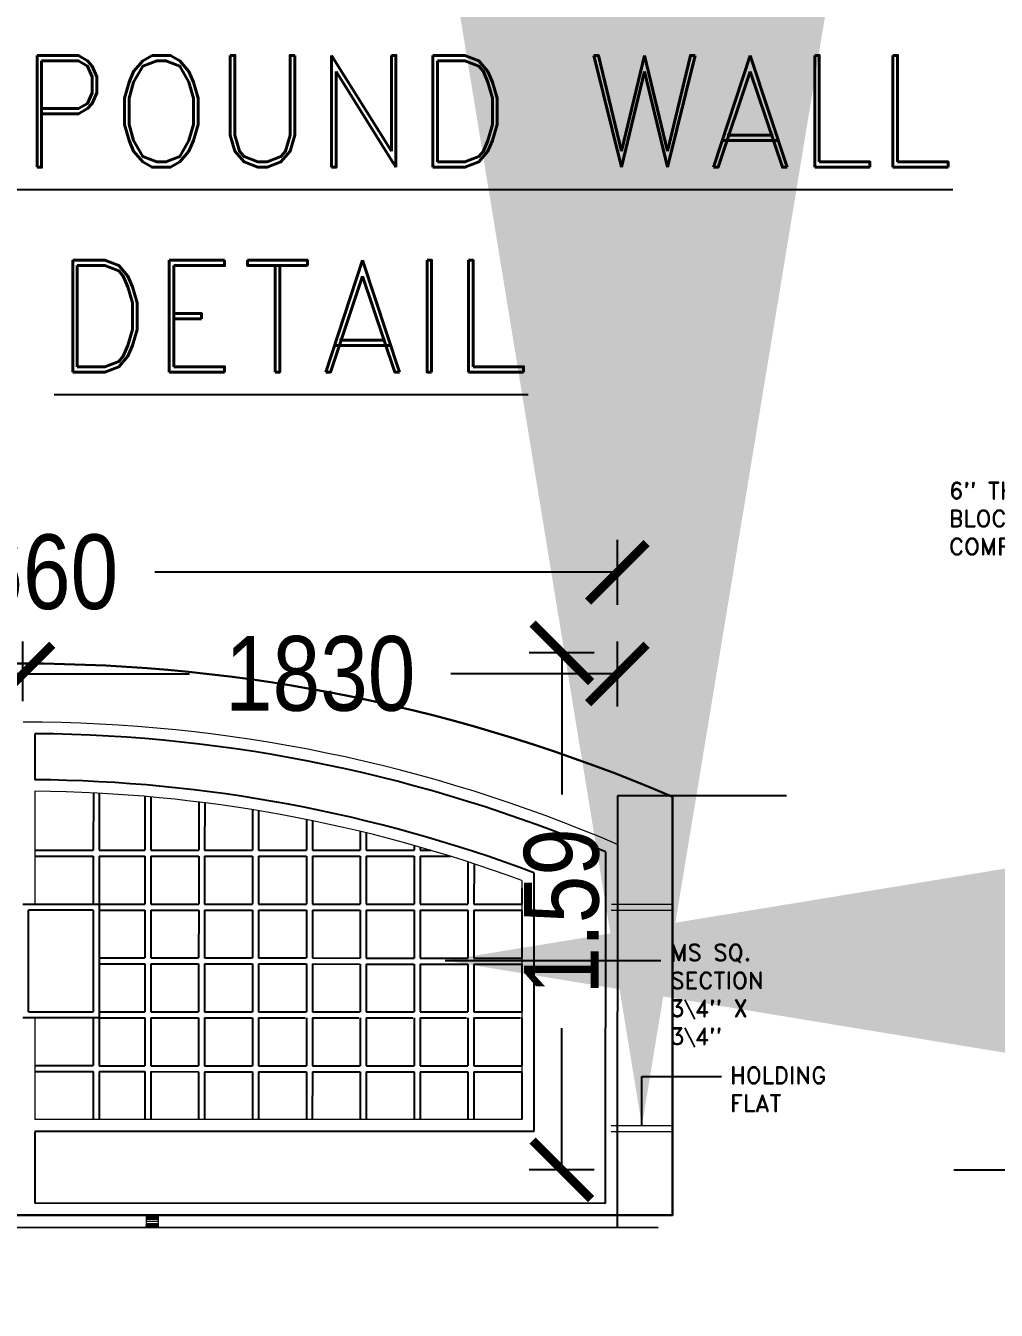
# Model space of a CAD drawing. Header units: metres. Extents: x 144 to 1259, y -1474 to -210.
# Drawn here: x 1184.001 to 1186.989, y -1197.182 to -1193.226 of the extents above; entities that cross this region are included whole.
import ezdxf

# ---------------------------------------------------------------- set-up
doc = ezdxf.new("R2010")
doc.units = ezdxf.units.M
doc.linetypes.add('HIDDEN', pattern=[9.525, 6.35, -3.175])
for name, color, linetype, lineweight in [('BEAMl', 6, 'HIDDEN', 13), ('PAV', 21, 'Continuous', 13), ('TEXT', 4, 'Continuous', 18), ('WIN', 12, 'Continuous', 18)]:
    doc.layers.add(name, color=color, linetype=linetype, lineweight=lineweight)
for name, color, linetype in [('DIM', 8, 'Continuous'), ('hatch', 8, 'Continuous'), ('MAIN_GATE', 57, 'Continuous'), ('wall', 2, 'Continuous')]:
    doc.layers.add(name, color=color, linetype=linetype)
doc.styles.add('ROMAND', font='ROMAND.SHX')
doc.styles.add('RS1', font='romans.shx', dxfattribs={"width": 0.75})
doc.styles.add('STYLE1', font='swissck.ttf', dxfattribs={"height": 0.23})
doc.styles.add('T', font='ROMAND.shx', dxfattribs={"width": 0.9, "height": 10})
doc.dimstyles.new('DIM-25', dxfattribs={"dimscale": 0.25, "dimtxt": 200, "dimasz": 100, "dimexe": 25, "dimexo": 25, "dimgap": 35, "dimtad": 1, "dimdec": 0, "dimrnd": 5, "dimzin": 0, "dimdsep": 46, "dimtxsty": 'RS1', "dimblk": 'ARCHTICK', "dimcen": 100, "dimdle": 25, "dimclrd": 8, "dimclre": 8, "dimclrt": 4, "dimadec": 0, "dimazin": 0, "dimtfac": 0.5, "dimtdec": 0, "dimtmove": 1, "dimatfit": 0, "dimfxl": 0, "dimfrac": 1, "dimtolj": 1, "dimtzin": 0, "dimarcsym": 0})
doc.dimstyles.get("Standard").update_dxf_attribs({"dimtxt": 0.23, "dimasz": 0.18, "dimexe": 0.1, "dimexo": 0, "dimgap": 0.09, "dimtad": 0, "dimzin": 0, "dimdsep": 46, "dimtxsty": 'STYLE1', "dimblk": 'ARCHTICK', "dimcen": 0.09, "dimadec": 0, "dimazin": 0, "dimtfac": 1, "dimtofl": 0, "dimtmove": 2, "dimatfit": 3, "dimfxl": 0, "dimtolj": 1, "dimtzin": 0, "dimarcsym": 0})

# ---------------------------------------------------------------- blocks, each defined once
blk = doc.blocks.new('_ArchTick')
at = {"color": 0, "const_width": 0.15}
blk.add_lwpolyline([(-0.5, -0.5), (0.5, 0.5)], dxfattribs=at)
blk = doc.blocks.new('*D146')
at = {"layer": 'Defpoints', "color": 0}
for p in [(1181.9927, -1196.8883), (1185.992, -1196.8887), (1185.992, -1197.742)]:
    blk.add_point(p, dxfattribs=at)
at = {"layer": 'MAIN_GATE', "color": 0, "lineweight": -2}
for p, q in [((1181.9927, -1197.642), (1181.9927, -1197.842)), ((1185.992, -1197.642), (1185.992, -1197.842)), ((1181.9927, -1197.742), (1183.626, -1197.742)), ((1185.992, -1197.742), (1184.3586, -1197.742))]:
    blk.add_line(p, q, dxfattribs=at)
at = {"layer": 'MAIN_GATE', "color": 0, "lineweight": -2, "xscale": 0.18, "yscale": 0.18, "zscale": 0.18, "rotation": 180}
blk.add_blockref('_ArchTick', (1181.9927, -1197.742), dxfattribs=at)
at = {"layer": 'MAIN_GATE', "color": 0, "lineweight": -2, "xscale": 0.18, "yscale": 0.18, "zscale": 0.18}
blk.add_blockref('_ArchTick', (1185.992, -1197.742), dxfattribs=at)
at = {"layer": 'MAIN_GATE', "color": 0, "lineweight": 30, "insert": (1183.9923, -1197.742), "char_height": 0.23, "attachment_point": 5, "style": 'STYLE1'}
blk.add_mtext('\\A1;4.00', dxfattribs=at)
blk = doc.blocks.new('A$C5E5B5529')
at = {"layer": 'wall'}
blk.add_line((116.3, 435.8), (5040.6, 435.8), dxfattribs=at)
at = {"layer": 'TEXT', "insert": (99.7, 2749.6), "char_height": 56.338, "width": 743.128, "attachment_point": 1, "style": 'ROMAND'}
blk.add_mtext('6" THK.  HOLLOW BLOCK COMPOUND WALL', dxfattribs=at)
blk = doc.blocks.new('*D288')
at = {"layer": 'Defpoints', "color": 0}
for p in [(1185.6516, -1195.1571), (1187.793, -1195.1571), (1185.9627, -1196.749)]:
    blk.add_point(p, dxfattribs=at)
at = {"layer": 'MAIN_GATE', "color": 0, "lineweight": -2}
for p, q in [((1185.7516, -1195.1571), (1185.5516, -1195.1571)), ((1185.6516, -1195.1571), (1185.6516, -1195.5931)), ((1185.6516, -1196.749), (1185.6516, -1196.313)), ((1185.7516, -1196.749), (1185.5516, -1196.749))]:
    blk.add_line(p, q, dxfattribs=at)
at = {"layer": 'MAIN_GATE', "color": 0, "lineweight": -2, "xscale": 0.18, "yscale": 0.18, "zscale": 0.18}
for p, rotation in [((1185.6516, -1195.1571), 90), ((1185.6516, -1196.749), 270)]:
    blk.add_blockref('_ArchTick', p, dxfattribs=dict(at, rotation=rotation))
at = {"layer": 'MAIN_GATE', "color": 0, "insert": (1185.6516, -1195.9531), "char_height": 0.23, "attachment_point": 5, "rotation": 90, "style": 'STYLE1'}
blk.add_mtext('\\A1;1.59', dxfattribs=at)
blk = doc.blocks.new('*D338')
at = {"color": 0, "lineweight": -2}
for p, q in [((1182.1627, -1195.3218), (1182.1627, -1195.1218)), ((1183.9927, -1195.3056), (1183.9927, -1195.1218)), ((1182.1627, -1195.2218), (1182.6758, -1195.2218)), ((1183.9927, -1195.2218), (1183.4796, -1195.2218))]:
    blk.add_line(p, q, dxfattribs=at)
at = {"layer": 'Defpoints', "color": 0}
for p in [(1183.9927, -1195.2218), (1183.9927, -1195.3056), (1182.1627, -1195.5966)]:
    blk.add_point(p, dxfattribs=at)
at = {"color": 0, "lineweight": -2, "xscale": 0.18, "yscale": 0.18, "zscale": 0.18, "rotation": 180}
blk.add_blockref('_ArchTick', (1182.1627, -1195.2218), dxfattribs=at)
at = {"color": 0, "lineweight": -2, "xscale": 0.18, "yscale": 0.18, "zscale": 0.18}
blk.add_blockref('_ArchTick', (1183.9927, -1195.2218), dxfattribs=at)
at = {"color": 0, "insert": (1183.0777, -1195.2218), "char_height": 0.23, "attachment_point": 5, "style": 'STYLE1'}
blk.add_mtext('\\A1;1830', dxfattribs=at)
blk = doc.blocks.new('*D339')
at = {"color": 0, "lineweight": -2}
for p, q in [((1183.9927, -1195.3056), (1183.9927, -1195.1218)), ((1185.8227, -1195.3218), (1185.8227, -1195.1218)), ((1183.9927, -1195.2218), (1184.5058, -1195.2218)), ((1185.8227, -1195.2218), (1185.3096, -1195.2218))]:
    blk.add_line(p, q, dxfattribs=at)
at = {"layer": 'Defpoints', "color": 0}
for p in [(1185.8227, -1195.2218), (1183.9927, -1195.3056), (1185.8227, -1195.5975)]:
    blk.add_point(p, dxfattribs=at)
at = {"color": 0, "lineweight": -2, "xscale": 0.18, "yscale": 0.18, "zscale": 0.18, "rotation": 180}
blk.add_blockref('_ArchTick', (1183.9927, -1195.2218), dxfattribs=at)
at = {"color": 0, "lineweight": -2, "xscale": 0.18, "yscale": 0.18, "zscale": 0.18}
blk.add_blockref('_ArchTick', (1185.8227, -1195.2218), dxfattribs=at)
at = {"color": 0, "insert": (1184.9077, -1195.2218), "char_height": 0.23, "attachment_point": 5, "style": 'STYLE1'}
blk.add_mtext('\\A1;1830', dxfattribs=at)
blk = doc.blocks.new('*D340')
at = {"color": 0, "lineweight": -2}
for p, q in [((1182.1627, -1195.0088), (1182.1627, -1194.8088)), ((1185.8227, -1195.0088), (1185.8227, -1194.8088)), ((1182.1627, -1194.9088), (1183.5872, -1194.9088)), ((1185.8227, -1194.9088), (1184.3981, -1194.9088))]:
    blk.add_line(p, q, dxfattribs=at)
at = {"layer": 'Defpoints', "color": 0}
for p in [(1182.1627, -1194.9088), (1182.1627, -1195.5966), (1185.8227, -1195.5975)]:
    blk.add_point(p, dxfattribs=at)
at = {"color": 0, "lineweight": -2, "xscale": 0.18, "yscale": 0.18, "zscale": 0.18, "rotation": 180}
blk.add_blockref('_ArchTick', (1182.1627, -1194.9088), dxfattribs=at)
at = {"color": 0, "lineweight": -2, "xscale": 0.18, "yscale": 0.18, "zscale": 0.18}
blk.add_blockref('_ArchTick', (1185.8227, -1194.9088), dxfattribs=at)
at = {"color": 0, "insert": (1183.9927, -1194.9088), "char_height": 0.23, "attachment_point": 5, "style": 'STYLE1'}
blk.add_mtext('\\A1;3660', dxfattribs=at)

msp = doc.modelspace()

# ---------------------------------------------------------------- linework, layer by layer
at = {"color": 7, "ltscale": 2}
for p, q in [((1184.0296, -1195.4058), (1184.0295, -1195.5476)), ((1185.7858, -1195.7696), (1185.7855, -1196.8524)), ((1185.5655, -1195.8343), (1185.5653, -1196.6312)), ((1184.2092, -1195.949), (1184.0094, -1195.949)), ((1184.2092, -1195.949), (1184.2091, -1196.2623)), ((1184.0093, -1196.2622), (1184.2091, -1196.2623)), ((1184.0293, -1196.6308), (1184.0292, -1196.8519)), ((1185.5653, -1196.6312), (1184.0293, -1196.6308)), ((1185.7855, -1196.8524), (1184.0292, -1196.8519))]:
    msp.add_line(p, q, dxfattribs=at)
for radius, start, end in [(4.6043, 67.0657, 89.5272), (4.4625, 69.347, 89.5126)]:
    msp.add_arc((1183.9916, -1200.01), radius, start, end, dxfattribs=at)
at = {"layer": 'BEAMl', "color": 7}
for p, q in [((1185.8042, -1195.931), (1185.9927, -1195.931)), ((1185.8041, -1195.9494), (1185.9926, -1195.9495)), ((1185.804, -1196.6128), (1185.9925, -1196.6129)), ((1185.804, -1196.6312), (1185.9925, -1196.6313))]:
    msp.add_line(p, q, dxfattribs=at)
at = {"layer": 'DIM', "color": 7}
for p, q in [((1183.9926, -1195.9305), (1184.2276, -1195.9306)), ((1184.2276, -1195.9306), (1184.2275, -1196.2807)), ((1184.0093, -1196.2622), (1184.0094, -1195.949)), ((1184.2275, -1196.2807), (1183.9925, -1196.2807))]:
    msp.add_line(p, q, dxfattribs=at)
at = {"layer": 'hatch', "color": 7}
for p, q in [((1184.2093, -1195.5883), (1184.2092, -1195.7648)), ((1184.2277, -1195.5893), (1184.2276, -1195.7648)), ((1184.3678, -1195.599), (1184.3678, -1195.7648)), ((1184.3862, -1195.6006), (1184.3862, -1195.7648)), ((1184.5336, -1195.6163), (1184.5336, -1195.7648)), ((1184.5521, -1195.6186), (1184.552, -1195.7648)), ((1184.6995, -1195.6399), (1184.6994, -1195.7649)), ((1184.7179, -1195.643), (1184.7179, -1195.7649)), ((1184.8653, -1195.6701), (1184.8653, -1195.7649)), ((1184.8837, -1195.6738), (1184.8837, -1195.7649)), ((1185.0312, -1195.7068), (1185.0311, -1195.765)), ((1185.0496, -1195.7113), (1185.0496, -1195.765)), ((1184.0295, -1195.7647), (1184.2092, -1195.7648)), ((1184.2276, -1195.7648), (1184.3678, -1195.7648)), ((1184.3862, -1195.7648), (1184.5336, -1195.7648)), ((1184.552, -1195.7648), (1184.6994, -1195.7649)), ((1184.7179, -1195.7649), (1184.8653, -1195.7649)), ((1184.8837, -1195.7649), (1185.0311, -1195.765)), ((1185.0496, -1195.765), (1185.197, -1195.765)), ((1185.197, -1195.7502), (1185.197, -1195.765)), ((1185.2154, -1195.7555), (1185.2154, -1195.765)), ((1185.2154, -1195.765), (1185.248, -1195.765)), ((1184.0295, -1195.7831), (1184.2092, -1195.7832)), ((1184.2092, -1195.7832), (1184.2092, -1195.9306)), ((1184.2276, -1195.7832), (1184.3677, -1195.7832)), ((1184.2276, -1195.7832), (1184.2276, -1195.9306)), ((1184.3677, -1195.7832), (1184.3677, -1195.9306)), ((1184.3862, -1195.7832), (1184.3861, -1195.9306)), ((1184.3862, -1195.7832), (1184.5336, -1195.7833)), ((1184.5336, -1195.7833), (1184.5336, -1195.9307)), ((1184.552, -1195.7833), (1184.6994, -1195.7833)), ((1184.552, -1195.7833), (1184.552, -1195.9307)), ((1184.6994, -1195.7833), (1184.6994, -1195.9307)), ((1184.7179, -1195.7833), (1184.7178, -1195.9307)), ((1184.7179, -1195.7833), (1184.8653, -1195.7833)), ((1184.8653, -1195.7833), (1184.8653, -1195.9308)), ((1184.8837, -1195.7833), (1184.8837, -1195.9308)), ((1184.8837, -1195.7833), (1185.0311, -1195.7834)), ((1185.0311, -1195.7834), (1185.0311, -1195.9308)), ((1185.0496, -1195.7834), (1185.0495, -1195.9308)), ((1185.0496, -1195.7834), (1185.197, -1195.7834)), ((1185.197, -1195.7834), (1185.197, -1195.9308)), ((1185.2154, -1195.7834), (1185.2154, -1195.9309)), ((1185.2154, -1195.7834), (1185.3087, -1195.7835)), ((1185.3628, -1195.8007), (1185.3628, -1195.9309)), ((1185.3813, -1195.8067), (1185.3812, -1195.9309)), ((1185.5287, -1195.8827), (1185.5287, -1195.9309)), ((1184.2276, -1195.9306), (1184.3677, -1195.9306)), ((1184.3861, -1195.9306), (1184.5336, -1195.9307)), ((1184.552, -1195.9307), (1184.6994, -1195.9307)), ((1184.7178, -1195.9307), (1184.8653, -1195.9308)), ((1184.8837, -1195.9308), (1185.0311, -1195.9308)), ((1185.0495, -1195.9308), (1185.197, -1195.9308)), ((1185.2154, -1195.9309), (1185.3628, -1195.9309)), ((1185.3812, -1195.9309), (1185.5287, -1195.9309)), ((1184.2276, -1195.949), (1184.3677, -1195.9491)), ((1184.3677, -1195.9491), (1184.3677, -1196.0965)), ((1184.3861, -1195.9491), (1184.3861, -1196.0965)), ((1184.3861, -1195.9491), (1184.5336, -1195.9491)), ((1184.5336, -1195.9491), (1184.5335, -1196.0965)), ((1184.552, -1195.9491), (1184.5519, -1196.0965)), ((1184.552, -1195.9491), (1184.6994, -1195.9492)), ((1184.6994, -1195.9492), (1184.6994, -1196.0966)), ((1184.7178, -1195.9492), (1184.8653, -1195.9492)), ((1184.7178, -1195.9492), (1184.7178, -1196.0966)), ((1184.8653, -1195.9492), (1184.8652, -1196.0966)), ((1184.8837, -1195.9492), (1184.8836, -1196.0966)), ((1184.8837, -1195.9492), (1185.0311, -1195.9492)), ((1185.0311, -1195.9492), (1185.0311, -1196.0967)), ((1185.0495, -1195.9492), (1185.0495, -1196.0967)), ((1185.0495, -1195.9492), (1185.1969, -1195.9493)), ((1185.1969, -1195.9493), (1185.1969, -1196.0967)), ((1185.2154, -1195.9493), (1185.2153, -1196.0967)), ((1185.2154, -1195.9493), (1185.3628, -1195.9493)), ((1185.3628, -1195.9493), (1185.3628, -1196.0967)), ((1185.3812, -1195.9493), (1185.5286, -1195.9494)), ((1185.3812, -1195.9493), (1185.3812, -1196.0967)), ((1185.5286, -1195.9494), (1185.5286, -1196.0968)), ((1184.2276, -1196.0965), (1184.3677, -1196.0965)), ((1184.3861, -1196.0965), (1184.5335, -1196.0965)), ((1184.5519, -1196.0965), (1184.6994, -1196.0966)), ((1184.7178, -1196.0966), (1184.8652, -1196.0966)), ((1184.8836, -1196.0966), (1185.0311, -1196.0967)), ((1185.0495, -1196.0967), (1185.1969, -1196.0967)), ((1185.2153, -1196.0967), (1185.3628, -1196.0967)), ((1185.3812, -1196.0967), (1185.5286, -1196.0968)), ((1184.2276, -1196.1149), (1184.3677, -1196.1149)), ((1184.3677, -1196.1149), (1184.3676, -1196.2623)), ((1184.3861, -1196.1149), (1184.3861, -1196.2623)), ((1184.3861, -1196.1149), (1184.5335, -1196.115)), ((1184.5335, -1196.115), (1184.5335, -1196.2624)), ((1184.5519, -1196.115), (1184.6994, -1196.115)), ((1184.5519, -1196.115), (1184.5519, -1196.2624)), ((1184.6994, -1196.115), (1184.6993, -1196.2624)), ((1184.7178, -1196.115), (1184.8652, -1196.115)), ((1184.7178, -1196.115), (1184.7178, -1196.2624)), ((1184.8652, -1196.115), (1184.8652, -1196.2625)), ((1184.8836, -1196.115), (1184.8836, -1196.2625)), ((1184.8836, -1196.115), (1185.0311, -1196.1151)), ((1185.0311, -1196.1151), (1185.031, -1196.2625)), ((1185.0495, -1196.1151), (1185.0494, -1196.2625)), ((1185.0495, -1196.1151), (1185.1969, -1196.1151)), ((1185.1969, -1196.1151), (1185.1969, -1196.2625)), ((1185.2153, -1196.1151), (1185.2153, -1196.2625)), ((1185.2153, -1196.1151), (1185.3628, -1196.1152)), ((1185.3628, -1196.1152), (1185.3627, -1196.2626)), ((1185.3812, -1196.1152), (1185.3811, -1196.2626)), ((1185.3812, -1196.1152), (1185.5286, -1196.1152)), ((1185.5286, -1196.1152), (1185.5286, -1196.2626)), ((1184.2091, -1196.2807), (1184.2091, -1196.4281)), ((1184.2275, -1196.2623), (1184.3676, -1196.2623)), ((1184.2275, -1196.2807), (1184.3676, -1196.2808)), ((1184.2275, -1196.2807), (1184.2275, -1196.4282)), ((1184.3676, -1196.2808), (1184.3676, -1196.4282)), ((1184.3861, -1196.2808), (1184.386, -1196.4282)), ((1184.3861, -1196.2623), (1184.5335, -1196.2624)), ((1184.3861, -1196.2808), (1184.5335, -1196.2808)), ((1184.5335, -1196.2808), (1184.5334, -1196.4282)), ((1184.5519, -1196.2624), (1184.6993, -1196.2624)), ((1184.5519, -1196.2808), (1184.6993, -1196.2808)), ((1184.5519, -1196.2808), (1184.5519, -1196.4282)), ((1184.6993, -1196.2808), (1184.6993, -1196.4283)), ((1184.7177, -1196.2809), (1184.861, -1196.2809)), ((1184.7177, -1196.2809), (1184.7177, -1196.4283)), ((1184.7178, -1196.2624), (1184.8652, -1196.2625)), ((1184.8652, -1196.2809), (1184.8651, -1196.4283)), ((1184.8836, -1196.2625), (1185.031, -1196.2625)), ((1184.8836, -1196.2809), (1185.0269, -1196.2809)), ((1184.8836, -1196.2809), (1184.8836, -1196.4283)), ((1185.031, -1196.2809), (1185.031, -1196.4284)), ((1185.0494, -1196.2625), (1185.1969, -1196.2625)), ((1185.0494, -1196.2809), (1185.1927, -1196.281)), ((1185.0494, -1196.2809), (1185.0494, -1196.4284)), ((1185.1969, -1196.281), (1185.1968, -1196.4284)), ((1185.2153, -1196.2625), (1185.3627, -1196.2626)), ((1185.2153, -1196.281), (1185.3586, -1196.281)), ((1185.2153, -1196.281), (1185.2153, -1196.4284)), ((1185.3627, -1196.281), (1185.3627, -1196.4284)), ((1185.3811, -1196.2626), (1185.5286, -1196.2626)), ((1185.3811, -1196.281), (1185.5244, -1196.2811)), ((1185.3811, -1196.281), (1185.3811, -1196.4284)), ((1185.5286, -1196.2811), (1185.5285, -1196.4285)), ((1184.0293, -1196.4281), (1184.2091, -1196.4281)), ((1184.0293, -1196.4465), (1184.209, -1196.4466)), ((1184.209, -1196.4466), (1184.209, -1196.594)), ((1184.2275, -1196.4466), (1184.2274, -1196.594)), ((1184.2275, -1196.4282), (1184.3676, -1196.4282)), ((1184.2275, -1196.4466), (1184.3676, -1196.4466)), ((1184.3676, -1196.4466), (1184.3675, -1196.594)), ((1184.386, -1196.4282), (1184.5334, -1196.4282)), ((1184.386, -1196.4466), (1184.386, -1196.594)), ((1184.386, -1196.4466), (1184.5334, -1196.4467)), ((1184.5334, -1196.4467), (1184.5334, -1196.5941)), ((1184.5519, -1196.4467), (1184.5518, -1196.5941)), ((1184.5519, -1196.4282), (1184.6993, -1196.4283)), ((1184.5519, -1196.4467), (1184.6993, -1196.4467)), ((1184.6993, -1196.4467), (1184.6992, -1196.5941)), ((1184.7177, -1196.4283), (1184.8651, -1196.4283)), ((1184.7177, -1196.4467), (1184.8651, -1196.4467)), ((1184.7177, -1196.4467), (1184.7177, -1196.5941)), ((1184.8651, -1196.4467), (1184.8651, -1196.5942)), ((1184.8836, -1196.4467), (1184.8835, -1196.5942)), ((1184.8836, -1196.4283), (1185.031, -1196.4284)), ((1184.8836, -1196.4467), (1185.031, -1196.4468)), ((1185.031, -1196.4468), (1185.0309, -1196.5942)), ((1185.0494, -1196.4284), (1185.1968, -1196.4284)), ((1185.0494, -1196.4468), (1185.1968, -1196.4468)), ((1185.0494, -1196.4468), (1185.0494, -1196.5942)), ((1185.1968, -1196.4468), (1185.1968, -1196.5942)), ((1185.2153, -1196.4468), (1185.2152, -1196.5942)), ((1185.2153, -1196.4284), (1185.3627, -1196.4284)), ((1185.2153, -1196.4468), (1185.3627, -1196.4469)), ((1185.3627, -1196.4469), (1185.3626, -1196.5943)), ((1185.3811, -1196.4284), (1185.5285, -1196.4285)), ((1185.3811, -1196.4469), (1185.5285, -1196.4469)), ((1185.3811, -1196.4469), (1185.3811, -1196.5943)), ((1185.5285, -1196.4469), (1185.5285, -1196.5943))]:
    msp.add_line(p, q, dxfattribs=at)
at = {"layer": 'MAIN_GATE', "lineweight": 30}
msp.add_lwpolyline([(1181.993, -1195.6002, -0.205292), (1185.992, -1195.6002), (1185.992, -1196.8887), (1181.9927, -1196.8888)], format="xyb", close=True, dxfattribs=at)
at = {"layer": 'PAV', "color": 7}
for p, q in [((1184.372, -1196.8889), (1184.372, -1196.9257)), ((1184.4089, -1196.8889), (1184.4089, -1196.9257)), ((1184.3701, -1196.921), (1184.407, -1196.921)), ((1184.3701, -1196.9229), (1184.407, -1196.9229)), ((1184.3701, -1196.9247), (1184.407, -1196.9247)), ((1184.372, -1196.8899), (1184.4089, -1196.8899)), ((1184.372, -1196.8917), (1184.4089, -1196.8917)), ((1184.372, -1196.8936), (1184.4089, -1196.8937)), ((1184.372, -1196.8968), (1184.4089, -1196.8968)), ((1184.372, -1196.9009), (1184.4089, -1196.9009)), ((1184.372, -1196.9073), (1184.4089, -1196.9073)), ((1184.372, -1196.9137), (1184.4089, -1196.9138)), ((1184.372, -1196.9178), (1184.4089, -1196.9179)), ((1184.372, -1196.921), (1184.4089, -1196.921)), ((1184.372, -1196.9229), (1184.4089, -1196.9229)), ((1184.372, -1196.9247), (1184.4089, -1196.9247))]:
    msp.add_line(p, q, dxfattribs=at)
at = {"layer": 'wall', "color": 7}
for p, q in [((1185.8227, -1195.5975), (1185.8223, -1196.9261)), ((1186.3439, -1195.5976), (1185.8227, -1195.5975)), ((1181.4431, -1196.925), (1185.9488, -1196.9261))]:
    msp.add_line(p, q, dxfattribs=at)
at = {"layer": 'WIN', "color": 7}
for p, q in [((1184.0295, -1195.5831), (1184.0294, -1195.9306)), ((1185.8226, -1195.7467), (1185.8223, -1196.8892)), ((1185.5287, -1195.8584), (1185.5285, -1196.5943)), ((1184.0293, -1196.2807), (1184.0293, -1196.594)), ((1185.5285, -1196.5943), (1184.0293, -1196.594)), ((1185.8223, -1196.8892), (1183.9923, -1196.8888)), ((1184.1509, -1196.8888), (1184.1509, -1196.8888)), ((1184.1509, -1196.8888), (1184.1509, -1196.8888))]:
    msp.add_line(p, q, dxfattribs=at)
for radius, start, end in [(4.6398, 66.7566, 89.9858), (4.427, 69.6832, 89.5088)]:
    msp.add_arc((1183.9916, -1200.01), radius, start, end, dxfattribs=at)

# ---------------------------------------------------------------- block references
at = {"layer": 'MAIN_GATE', "color": 2, "xscale": 0.0009150000104844, "yscale": 0.0009150000104844, "zscale": 0.0009150000104844, "rotation": 359.9857895747981}
msp.add_blockref('A$C5E5B5529', (1186.752, -1197.1475), dxfattribs=at)

# ---------------------------------------------------------------- texts
at = {"color": 7, "style": 'T', "width": 0.96}
for s, p in [('%%UCOMPOUND WALL%%U', (1183.03, -1193.6615)), ('%%UDETAIL%%U', (1184.089, -1194.2924))]:
    msp.add_text(s, height=0.344353, dxfattribs=at).set_placement(p)
at = {"layer": 'TEXT', "color": 7, "char_height": 0.051549, "attachment_point": 1, "rotation": 359.9858, "style": 'ROMAND'}
for s, insert, width in [('MS SQ. SECTION 3\\4" X 3\\4"', (1185.9858, -1196.054), 0.452977), ('HOLDING FLAT', (1186.1698, -1196.4321), 0.248387)]:
    msp.add_mtext(s, dxfattribs=dict(at, insert=insert, width=width))

# ---------------------------------------------------------------- dimensions: what is measured, and where the dimension line sits
at = {"color": 7}
for base, p1, p2, text, picture, middle in [((1182.1627, -1194.9088), (1185.8227, -1195.5975), (1182.1627, -1195.5966), '3660', '*D340', (1183.9927, -1194.9088)), ((1183.9927, -1195.2218), (1182.1627, -1195.5966), (1183.9927, -1195.3056), '1830', '*D338', (1183.0777, -1195.2218)), ((1185.8227, -1195.2218), (1183.9927, -1195.3056), (1185.8227, -1195.5975), '1830', '*D339', (1184.9077, -1195.2218))]:
    dim = msp.add_linear_dim(base=base, p1=p1, p2=p2, angle=360, text=text, dimstyle='Standard', dxfattribs=at)
    dim.commit()
    dim.dimension.update_dxf_attribs({"geometry": picture, "text_midpoint": middle})
at = {"layer": 'MAIN_GATE'}
dim = msp.add_linear_dim(base=(1185.6516, -1195.1571), p1=(1185.9627, -1196.749), p2=(1187.793, -1195.1571), angle=90, dimstyle='Standard', override={"dimscale": 1}, dxfattribs=at)
dim.commit()
dim.dimension.update_dxf_attribs({"geometry": '*D288', "text_midpoint": (1185.6516, -1195.9531)})
at = {"layer": 'MAIN_GATE', "lineweight": 30}
dim = msp.add_linear_dim(base=(1185.992, -1197.742), p1=(1181.9927, -1196.8883), p2=(1185.992, -1196.8887), dimstyle='Standard', dxfattribs=at)
dim.commit()
dim.dimension.update_dxf_attribs({"geometry": '*D146', "text_midpoint": (1183.9923, -1197.742)})

# ---------------------------------------------------------------- leaders
at = {"layer": 'wall', "color": 7, "ltscale": 15}
for points in [[(1182.0497, -1195.5965), (1182.0498, -1194.9105), (1181.9891, -1194.9105)], [(1185.8982, -1196.6128), (1185.8983, -1196.4614), (1186.1438, -1196.4614)], [(1185.292, -1196.1044), (1185.9563, -1196.1046)]]:
    msp.add_leader(points, dimstyle='DIM-25', dxfattribs=at)

doc.saveas('drawing.dxf')
